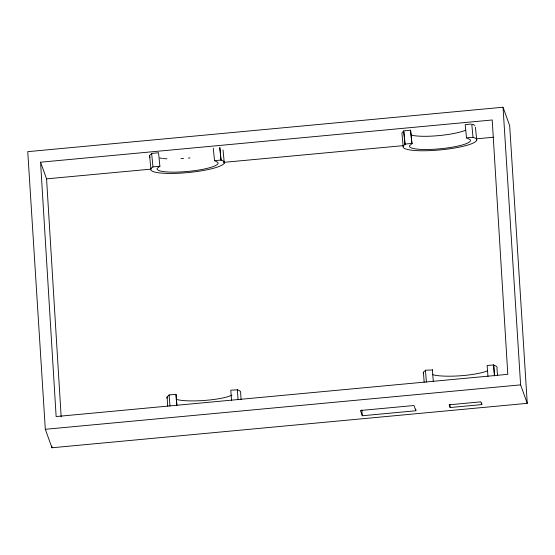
<?xml version="1.0" encoding="UTF-8"?>
<svg xmlns="http://www.w3.org/2000/svg" width="555" height="555" viewBox="0 0 555 555"><rect width="100%" height="100%" fill="white"/><g stroke="black" fill="none" stroke-linecap="round" stroke-linejoin="round"><path stroke-width="0.83" d="M411.956 143.676L409.507 145.778A30.643 5.453 -5.5 0 0 441.884 148.608A30.643 5.453 -5.5 0 0 469.877 139.478L466.464 137.834L473.026 137.328A37.018 6.591 -5.5 0 1 442.293 149.704A37.018 6.591 -5.5 0 1 405.067 144.418L403.665 130.938L410.554 130.203L411.956 143.676L410.554 130.203M159.895 166.209L157.204 168.318A30.643 5.446 -5.5 0 0 188.839 171.335A30.643 5.446 -5.5 0 0 217.65 162.261L214.487 160.582L221.036 160.104A37.018 6.584 -5.5 0 1 189.102 172.452A37.018 6.584 -5.5 0 1 152.993 166.923L159.895 166.209L158.529 152.729L151.626 153.444L152.993 166.923M404.928 144.127L411.824 143.384M470.89 124.056L465.201 124.646L466.526 138.008M503.038 107.233L27.75 151.661L45.316 429.299L51.962 447.767L527.25 403.339L509.684 125.701L503.038 107.233L520.604 384.872L527.25 403.339M40.557 162.206L492.209 119.984L507.797 374.334L56.138 416.548L40.557 162.206L46.571 178.856L61.147 416.763M46.571 178.856L151.029 169.129M223.547 162.379L403.11 145.653M476.488 138.819L493.756 137.217M45.316 429.299L520.604 384.872M415.862 410.749L413.974 405.511L360.424 410.513L362.311 415.757L415.862 410.749L415.723 409.084M481.816 404.588L480.824 401.841L449.148 404.796L450.14 407.543L481.816 404.588L481.671 402.923M426.386 382.083L425.435 370.227L432.449 369.956M169.983 405.969L169.088 394.938L176.004 394.369L176.899 405.4M487.97 376.387L487.137 365.481L493.659 364.961L494.491 375.874M231.56 400.273L230.79 390.186L237.353 389.846A37.018 6.591 -4.2 0 1 240.62 392.982L241.106 399.586M403.665 130.938L403.804 131.23A37.018 6.591 -5.5 0 0 401.91 133.103L403.173 146.291M151.626 153.444L151.73 153.735A37.018 6.584 -5.5 0 0 150.017 157.301M425.435 370.227L425.532 370.525A37.018 6.591 -4.2 0 0 423.403 373.515M169.088 394.938L169.185 395.229A37.018 6.591 -4.2 0 0 167.062 398.219M475.455 127.164L476.717 140.346M473.026 137.328L471.764 124.147A37.018 6.591 -5.5 0 1 474.837 125.492M403.88 132.055L405.067 144.418M223.034 149.982L224.296 163.17M219.849 147.741L221.036 160.104M219.808 147.568L220.994 159.93M213.3 148.22L214.521 160.756M149.621 155.615L150.884 168.803M449.855 404.22L450.14 407.543M361.818 409.93L362.311 415.757M497.516 375.707L496.968 368.277A37.018 6.591 -4.2 0 0 493.7 365.141M493.659 364.961L494.45 375.7M432.352 369.658L433.302 381.514M423.423 372.356L424.159 382.263M237.311 389.672L238.088 399.753M176.004 394.369L176.802 405.101M167.076 397.068L167.749 406.149M51.851 446.04L51.962 447.767M487.63 370.761A30.643 5.453 -4.2 0 1 459.845 375.811A30.643 5.453 -4.2 0 1 432.463 374.604M231.955 395.16A30.643 5.453 -4.2 0 1 204.302 400.46A30.643 5.453 -4.2 0 1 176.115 399.309M465.652 130.189A30.643 5.453 -5.5 0 1 438.228 135.656A30.643 5.453 -5.5 0 1 411.297 135.087M189.97 157.897A30.643 5.446 -5.5 0 1 188.381 158.071M183.587 158.501A30.643 5.446 -5.5 0 1 180.958 158.688M166.951 158.827A30.643 5.446 -5.5 0 1 162.906 158.48M162.081 158.369A30.643 5.446 -5.5 0 1 159.861 157.981"/></g></svg>
